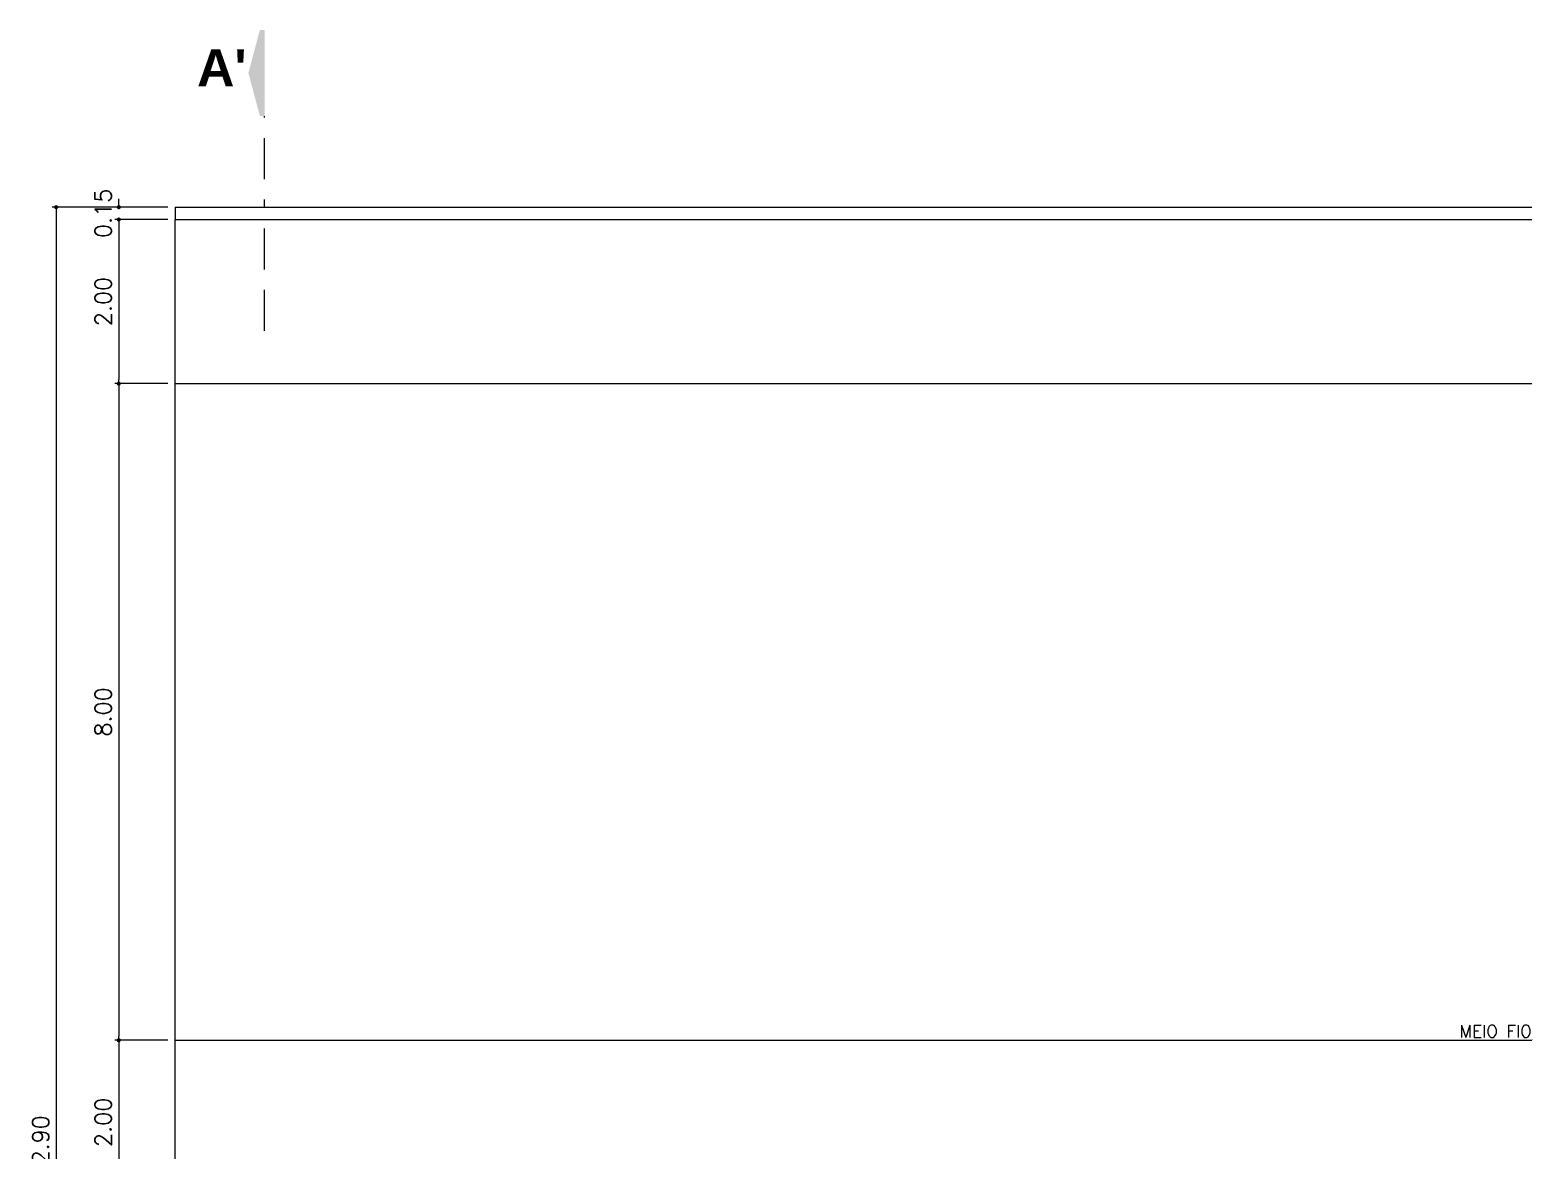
# Model space of a CAD drawing. Extents: x -151 to -2, y -18 to 162.
# Drawn here: x -149.48 to -131.29, y 109.7 to 123.35 of the extents above; entities that cross this region are included whole.
import ezdxf

# ---------------------------------------------------------------- set-up
doc = ezdxf.new("R2010")
doc.units = 0
doc.header["$MEASUREMENT"] = 0
doc.linetypes.add('BORDER', pattern=[1.75, 0.5, -0.25, 0.5, -0.25, 0, -0.25])
doc.layers.get('0').update_dxf_attribs({"linetype": 'CONTINUOUS'})
doc.layers.get('DEFPOINTS').update_dxf_attribs({"linetype": 'CONTINUOUS'})
for name, color, linetype in [('ALVENARIA', 7, 'CONTINUOUS'), ('ALVENARIA1', 44, 'CONTINUOUS'), ('ALVENARIA1A', 3, 'CONTINUOUS'), ('CORTE', 6, 'CONTINUOUS'), ('COTA', 1, 'CONTINUOUS'), ('TEXTO2', 40, 'CONTINUOUS'), ('TEXTO5', 5, 'CONTINUOUS')]:
    doc.layers.add(name, color=color, linetype=linetype)
doc.styles.add('SANSSERIFBOLD', font='sasb____.pfb')
doc.styles.add('SIMPLEX', font='SIMPLEX.SHX')
doc.styles.get("Standard").update_dxf_attribs({"font": 'TXT.shx', "height": 0.2})
doc.dimstyles.new('DIM100', dxfattribs={"dimtxt": 0.18, "dimasz": 0.05, "dimexe": 0.05, "dimexo": 0.09, "dimgap": 0.09, "dimtad": 1, "dimzin": 0, "dimdsep": 46, "dimtxsty": 'Standard', "dimblk": 'DOT', "dimblk1": 'DOT', "dimblk2": 'DOT', "dimsah": 1, "dimcen": 0.09, "dimadec": 0, "dimazin": 0, "dimtfac": 1, "dimtix": 1, "dimtofl": 0, "dimtmove": 2, "dimatfit": 3, "dimldrblk": 'DOT', "dimfxl": 1, "dimtolj": 1, "dimtzin": 0, "dimarcsym": 0})

# ---------------------------------------------------------------- blocks, each defined once
blk = doc.blocks.new('SETA')
at = {"layer": 'COTA'}
for points in [[(-150, 0), (0, 0), (-75, 28.2)], [(-150, 0), (-75, 28.2), (-150, 8.1)], [(-75, 28.2), (0, 0), (0, 8.1)]]:
    blk.add_solid(points, dxfattribs=at)
blk = doc.blocks.new('DOT')
at = {"layer": 'ALVENARIA', "color": 0, "linetype": 'ByBlock'}
blk.add_line((-0.5, 0), (-1, 0), dxfattribs=at)
at = {"layer": 'ALVENARIA', "color": 0, "linetype": 'ByBlock', "const_width": 0.5}
blk.add_lwpolyline([(-0.25, 0, 1), (0.25, 0, 1)], format="xyb", close=True, dxfattribs=at)
blk = doc.blocks.new('*D80')
at = {"color": 0, "linetype": 'ByBlock'}
for p, q in [((-149.395, 89.862), (-149.395, 89.912)), ((-148.798, 89.812), (-149.445, 89.812)), ((-148.798, 89.662), (-149.445, 89.662)), ((-149.395, 89.612), (-149.395, 89.562))]:
    blk.add_line(p, q, dxfattribs=at)
at = {"layer": 'DEFPOINTS', "color": 0, "linetype": 'ByBlock'}
for p in [(-148.708, 89.812), (-149.395, 89.662), (-148.708, 89.662)]:
    blk.add_point(p, dxfattribs=at)
at = {"color": 0, "linetype": 'ByBlock', "xscale": 0.05, "yscale": 0.05, "zscale": 0.05}
for p, rotation in [((-149.395, 89.812), 270), ((-149.395, 89.662), 90)]:
    blk.add_blockref('DOT', p, dxfattribs=dict(at, rotation=rotation))
at = {"color": 0, "linetype": 'ByBlock', "insert": (-149.585, 89.737), "char_height": 0.2, "attachment_point": 5, "rotation": 90}
blk.add_mtext('\\A1;0.15', dxfattribs=at)
blk = doc.blocks.new('*D81')
at = {"color": 0, "linetype": 'ByBlock'}
for p, q in [((-149.395, 89.612), (-149.395, 87.712)), ((-148.798, 87.662), (-149.445, 87.662))]:
    blk.add_line(p, q, dxfattribs=at)
at = {"layer": 'DEFPOINTS', "color": 0, "linetype": 'ByBlock'}
for p in [(-148.708, 89.662), (-149.395, 87.662), (-148.708, 87.662)]:
    blk.add_point(p, dxfattribs=at)
at = {"color": 0, "linetype": 'ByBlock', "xscale": 0.05, "yscale": 0.05, "zscale": 0.05}
for p, rotation in [((-149.395, 89.662), 90), ((-149.395, 87.662), 270)]:
    blk.add_blockref('DOT', p, dxfattribs=dict(at, rotation=rotation))
at = {"color": 0, "linetype": 'ByBlock', "insert": (-149.585, 88.662), "char_height": 0.2, "attachment_point": 5, "rotation": 90}
blk.add_mtext('\\A1;2.00', dxfattribs=at)
blk = doc.blocks.new('*D82')
at = {"color": 0, "linetype": 'ByBlock'}
for p, q in [((-149.395, 87.612), (-149.395, 79.712)), ((-148.798, 79.662), (-149.445, 79.662))]:
    blk.add_line(p, q, dxfattribs=at)
at = {"layer": 'DEFPOINTS', "color": 0, "linetype": 'ByBlock'}
for p in [(-148.708, 87.662), (-149.395, 79.662), (-148.708, 79.662)]:
    blk.add_point(p, dxfattribs=at)
at = {"color": 0, "linetype": 'ByBlock', "xscale": 0.05, "yscale": 0.05, "zscale": 0.05}
for p, rotation in [((-149.395, 87.662), 90), ((-149.395, 79.662), 270)]:
    blk.add_blockref('DOT', p, dxfattribs=dict(at, rotation=rotation))
at = {"color": 0, "linetype": 'ByBlock', "insert": (-149.585, 83.662), "char_height": 0.2, "attachment_point": 5, "rotation": 90}
blk.add_mtext('\\A1;8.00', dxfattribs=at)
blk = doc.blocks.new('*D83')
at = {"color": 0, "linetype": 'ByBlock'}
for p, q in [((-149.395, 79.612), (-149.395, 77.712)), ((-148.798, 77.662), (-149.445, 77.662))]:
    blk.add_line(p, q, dxfattribs=at)
at = {"layer": 'DEFPOINTS', "color": 0, "linetype": 'ByBlock'}
for p in [(-148.708, 79.662), (-149.395, 77.662), (-148.708, 77.662)]:
    blk.add_point(p, dxfattribs=at)
at = {"color": 0, "linetype": 'ByBlock', "xscale": 0.05, "yscale": 0.05, "zscale": 0.05}
for p, rotation in [((-149.395, 79.662), 90), ((-149.395, 77.662), 270)]:
    blk.add_blockref('DOT', p, dxfattribs=dict(at, rotation=rotation))
at = {"color": 0, "linetype": 'ByBlock', "insert": (-149.585, 78.662), "char_height": 0.2, "attachment_point": 5, "rotation": 90}
blk.add_mtext('\\A1;2.00', dxfattribs=at)
blk = doc.blocks.new('*D91')
at = {"color": 0, "linetype": 'ByBlock'}
for p, q in [((-148.798, 89.812), (-150.207, 89.812)), ((-150.157, 89.762), (-150.157, 66.962)), ((-148.798, 66.912), (-150.207, 66.912))]:
    blk.add_line(p, q, dxfattribs=at)
at = {"layer": 'DEFPOINTS', "color": 0, "linetype": 'ByBlock'}
for p in [(-148.708, 89.812), (-150.157, 66.912), (-148.708, 66.912)]:
    blk.add_point(p, dxfattribs=at)
at = {"color": 0, "linetype": 'ByBlock', "xscale": 0.05, "yscale": 0.05, "zscale": 0.05}
for p, rotation in [((-150.157, 89.812), 90), ((-150.157, 66.912), 270)]:
    blk.add_blockref('DOT', p, dxfattribs=dict(at, rotation=rotation))
at = {"color": 0, "linetype": 'ByBlock', "insert": (-150.347, 78.362), "char_height": 0.2, "attachment_point": 5, "rotation": 90}
blk.add_mtext('\\A1;22.90', dxfattribs=at)

msp = doc.modelspace()

# ---------------------------------------------------------------- linework, layer by layer
at = {"layer": 'ALVENARIA1', "linetype": 'Continuous'}
msp.add_line((-147.707, 109.039), (-147.707, 121.039), dxfattribs=at)
at = {"layer": 'ALVENARIA1'}
for p, q in [((-147.707, 119.039), (-89.662, 119.039)), ((-147.707, 111.039), (-89.662, 111.039))]:
    msp.add_line(p, q, dxfattribs=at)
at = {"layer": 'ALVENARIA1A'}
for p, q in [((-147.707, 121.189), (-89.662, 121.189)), ((-147.707, 121.039), (-89.662, 121.039))]:
    msp.add_line(p, q, dxfattribs=at)
at = {"layer": 'ALVENARIA1A', "linetype": 'Continuous'}
msp.add_line((-147.707, 121.189), (-147.707, 121.039), dxfattribs=at)
at = {"layer": 'CORTE', "linetype": 'BORDER'}
msp.add_line((-146.618, 119.68), (-146.618, 122.299), dxfattribs=at)

# ---------------------------------------------------------------- block references
at = {"layer": 'COTA', "xscale": 0.007, "yscale": 0.007, "zscale": 0.007, "rotation": 90}
msp.add_blockref('SETA', (-146.618, 123.349), dxfattribs=at)

# ---------------------------------------------------------------- texts
at = {"layer": 'TEXTO2', "style": 'SIMPLEX'}
msp.add_text('MEIO FIO', height=0.15, dxfattribs=at).set_placement((-132.063, 111.073))
at = {"layer": 'TEXTO5', "style": 'SANSSERIFBOLD'}
msp.add_text("A'", height=0.45, dxfattribs=at).set_placement((-147.44, 122.662))

# ---------------------------------------------------------------- dimensions: what is measured, and where the dimension line sits
at = {"layer": 'COTA', "linetype": 'Continuous'}
for base, p2, picture, middle in [((-148.394, 121.039), (-147.707, 121.039), '*D80', (-148.564, 121.114)), ((-149.156, 98.289), (-147.707, 98.289), '*D91', (-149.326, 109.739))]:
    dim = msp.add_linear_dim(base=base, p1=(-147.707, 121.189), p2=p2, angle=90, dimstyle='DIM100', dxfattribs=at)
    dim.commit()
    dim.dimension.update_dxf_attribs({"geometry": picture, "text_midpoint": middle, "insert": (1.001, 31.376)})
for base, p1, p2, picture, middle in [((-148.394, 119.039), (-147.707, 121.039), (-147.707, 119.039), '*D81', (-148.564, 120.039)), ((-148.394, 111.039), (-147.707, 119.039), (-147.707, 111.039), '*D82', (-148.564, 115.039)), ((-148.394, 109.039), (-147.707, 111.039), (-147.707, 109.039), '*D83', (-148.564, 110.039))]:
    dim = msp.add_linear_dim(base=base, p1=p1, p2=p2, angle=90, dimstyle='DIM100', override={"dimse1": 1}, dxfattribs=at)
    dim.commit()
    dim.dimension.update_dxf_attribs({"geometry": picture, "text_midpoint": middle, "insert": (1.001, 31.376)})

doc.saveas('drawing.dxf')
